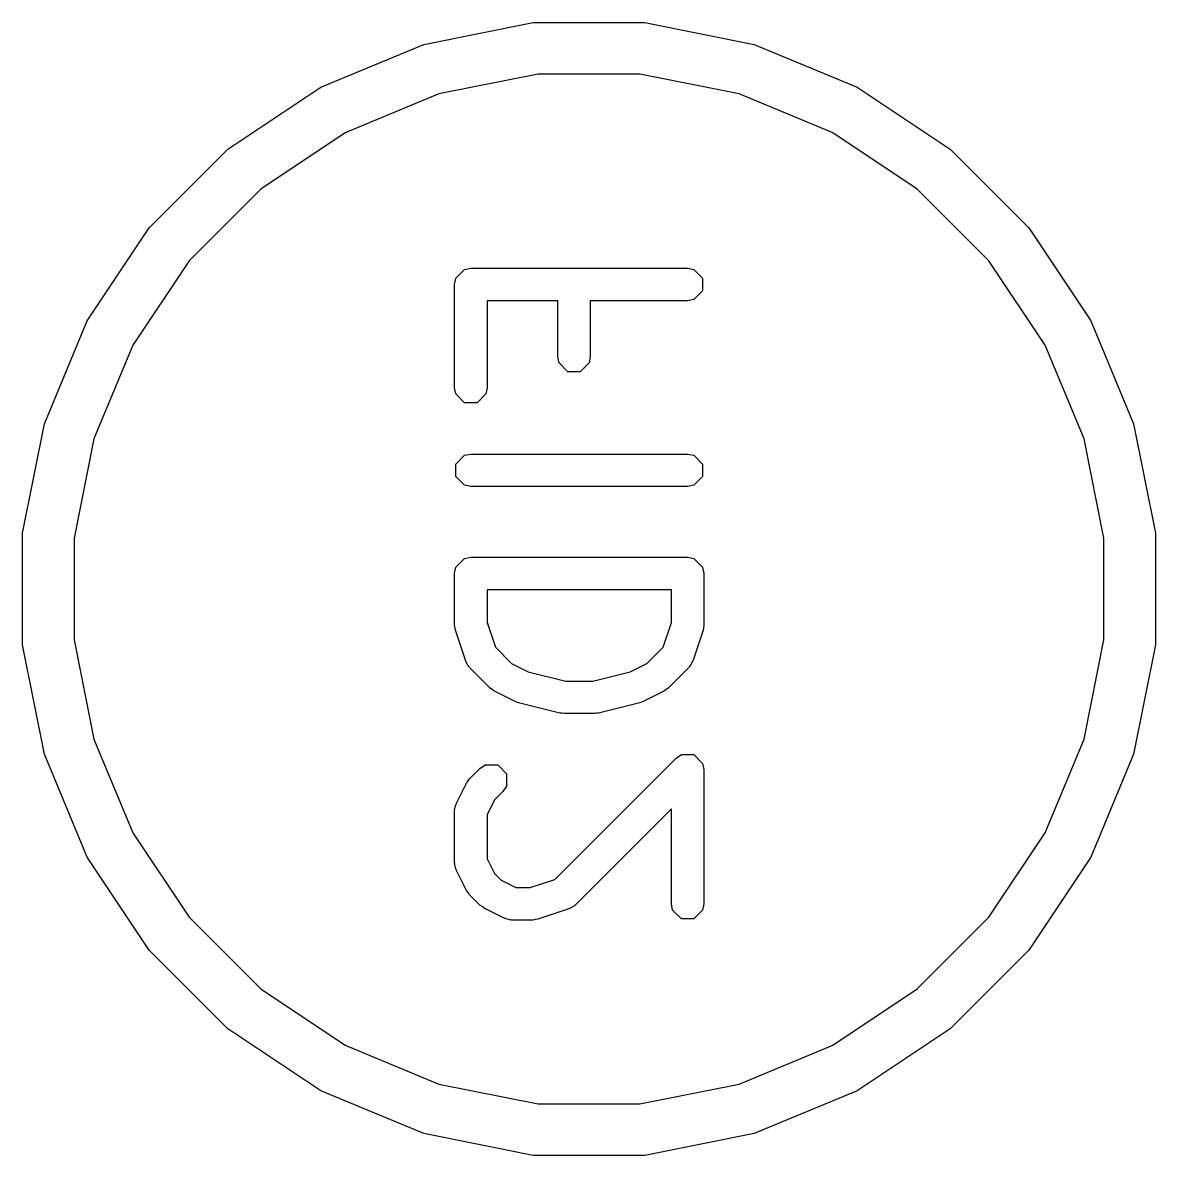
# Model space of a CAD drawing. Extents: x -0.05 to 2.94, y -0.16 to 2.16.
# Drawn here: x 2.8609 to 2.9431, y 0.5839 to 0.6661 of the extents above; entities that cross this region are included whole.
import ezdxf

# ---------------------------------------------------------------- set-up
doc = ezdxf.new("R2010")
doc.units = 0
doc.header["$MEASUREMENT"] = 0
doc.layers.add('BLACK', color=7, linetype='CONTINUOUS')

msp = doc.modelspace()

# ---------------------------------------------------------------- linework, layer by layer
at = {"layer": 'BLACK', "linetype": 'CONTINUOUS'}
for p, q in [((2.89, 0.664559), (2.897948, 0.66614)), ((2.897948, 0.66614), (2.906052, 0.66614)), ((2.906052, 0.66614), (2.914, 0.664559)), ((2.882513, 0.661457), (2.89, 0.664559)), ((2.914, 0.664559), (2.921487, 0.661457)), ((2.898316, 0.662402), (2.89109, 0.660964)), ((2.905684, 0.662402), (2.898316, 0.662402)), ((2.91291, 0.660964), (2.905684, 0.662402)), ((2.875775, 0.656955), (2.882513, 0.661457)), ((2.89109, 0.660964), (2.884284, 0.658145)), ((2.919716, 0.658145), (2.91291, 0.660964)), ((2.921487, 0.661457), (2.928225, 0.656955)), ((2.884284, 0.658145), (2.878158, 0.654052)), ((2.925842, 0.654052), (2.919716, 0.658145)), ((2.870045, 0.651225), (2.875775, 0.656955)), ((2.928225, 0.656955), (2.933955, 0.651225)), ((2.878158, 0.654052), (2.872948, 0.648842)), ((2.931052, 0.648842), (2.925842, 0.654052)), ((2.865543, 0.644487), (2.870045, 0.651225)), ((2.933955, 0.651225), (2.938457, 0.644487)), ((2.872948, 0.648842), (2.868855, 0.642716)), ((2.935145, 0.642716), (2.931052, 0.648842)), ((2.892233, 0.647122), (2.892323, 0.647574)), ((2.892323, 0.647574), (2.892962, 0.648213)), ((2.892962, 0.648213), (2.893414, 0.648303)), ((2.893414, 0.648303), (2.909162, 0.648303)), ((2.909162, 0.648303), (2.909614, 0.648213)), ((2.909614, 0.648213), (2.910254, 0.647574)), ((2.910254, 0.647574), (2.910254, 0.64667)), ((2.892233, 0.639623), (2.892233, 0.647122)), ((2.899732, 0.645941), (2.894596, 0.645941)), ((2.894596, 0.645941), (2.894596, 0.639623)), ((2.899732, 0.641873), (2.899732, 0.645941)), ((2.909162, 0.645941), (2.902095, 0.645941)), ((2.902095, 0.645941), (2.902095, 0.641873)), ((2.909614, 0.646031), (2.909162, 0.645941)), ((2.910254, 0.64667), (2.909614, 0.646031)), ((2.862441, 0.637), (2.865543, 0.644487)), ((2.938457, 0.644487), (2.941559, 0.637)), ((2.868855, 0.642716), (2.866036, 0.63591)), ((2.937964, 0.63591), (2.935145, 0.642716)), ((2.899822, 0.641421), (2.899732, 0.641873)), ((2.902095, 0.641873), (2.902005, 0.641421)), ((2.900461, 0.640782), (2.899822, 0.641421)), ((2.902005, 0.641421), (2.901366, 0.640782)), ((2.901366, 0.640782), (2.900461, 0.640782)), ((2.892323, 0.639171), (2.892233, 0.639623)), ((2.894596, 0.639623), (2.894506, 0.639171)), ((2.892962, 0.638532), (2.892323, 0.639171)), ((2.893866, 0.638532), (2.892962, 0.638532)), ((2.894506, 0.639171), (2.893866, 0.638532)), ((2.86086, 0.629052), (2.862441, 0.637)), ((2.941559, 0.637), (2.94314, 0.629052)), ((2.866036, 0.63591), (2.864598, 0.628684)), ((2.939402, 0.628684), (2.937964, 0.63591)), ((2.892323, 0.634076), (2.892962, 0.634715)), ((2.892962, 0.634715), (2.893414, 0.634805)), ((2.893414, 0.634805), (2.909162, 0.634805)), ((2.909162, 0.634805), (2.909614, 0.634715)), ((2.909614, 0.634715), (2.910254, 0.634076)), ((2.892323, 0.633172), (2.892323, 0.634076)), ((2.910254, 0.634076), (2.910254, 0.633172)), ((2.892962, 0.632533), (2.892323, 0.633172)), ((2.910254, 0.633172), (2.909614, 0.632533)), ((2.893414, 0.632443), (2.892962, 0.632533)), ((2.909162, 0.632443), (2.893414, 0.632443)), ((2.909614, 0.632533), (2.909162, 0.632443)), ((2.86086, 0.628684), (2.86086, 0.629052)), ((2.86086, 0.620948), (2.86086, 0.628684)), ((2.864598, 0.628684), (2.864598, 0.621316)), ((2.939402, 0.621316), (2.939402, 0.628684)), ((2.94314, 0.629052), (2.94314, 0.620948)), ((2.892323, 0.626577), (2.892962, 0.627216)), ((2.892962, 0.627216), (2.893414, 0.627306)), ((2.893414, 0.627306), (2.909162, 0.627306)), ((2.909162, 0.627306), (2.909614, 0.627216)), ((2.909614, 0.627216), (2.910254, 0.626577)), ((2.892233, 0.626125), (2.892323, 0.626577)), ((2.910254, 0.626577), (2.910344, 0.626125)), ((2.892233, 0.622375), (2.892233, 0.626125)), ((2.910344, 0.626125), (2.910344, 0.622375)), ((2.907981, 0.624944), (2.894596, 0.624944)), ((2.894596, 0.624944), (2.894596, 0.622567)), ((2.907981, 0.622567), (2.907981, 0.624944)), ((2.89227, 0.622189), (2.892233, 0.622375)), ((2.892294, 0.622002), (2.89227, 0.622189)), ((2.894596, 0.622567), (2.895197, 0.620764)), ((2.90738, 0.620764), (2.907981, 0.622567)), ((2.910307, 0.62219), (2.910283, 0.622002)), ((2.910344, 0.622375), (2.910307, 0.62219)), ((2.864598, 0.621316), (2.866036, 0.61409)), ((2.893044, 0.619752), (2.892294, 0.622002)), ((2.910283, 0.622002), (2.909533, 0.619752)), ((2.937964, 0.61409), (2.939402, 0.621316)), ((2.862441, 0.613), (2.86086, 0.620948)), ((2.895197, 0.620764), (2.896364, 0.619596)), ((2.906213, 0.619597), (2.90738, 0.620764)), ((2.94314, 0.620948), (2.941559, 0.613)), ((2.893073, 0.619701), (2.893044, 0.619752)), ((2.893073, 0.619674), (2.893073, 0.619701)), ((2.893178, 0.619516), (2.893073, 0.619674)), ((2.896364, 0.619596), (2.897576, 0.61899)), ((2.905001, 0.61899), (2.906213, 0.619597)), ((2.909504, 0.619674), (2.909399, 0.619516)), ((2.909533, 0.619752), (2.909504, 0.619701)), ((2.909504, 0.619701), (2.909504, 0.619674)), ((2.893272, 0.619352), (2.893178, 0.619516)), ((2.893296, 0.61934), (2.893272, 0.619352)), ((2.893329, 0.61929), (2.893296, 0.61934)), ((2.894829, 0.617791), (2.893329, 0.61929)), ((2.897576, 0.61899), (2.900309, 0.618307)), ((2.902268, 0.618307), (2.905001, 0.61899)), ((2.909248, 0.61929), (2.907748, 0.617791)), ((2.909281, 0.61934), (2.909248, 0.61929)), ((2.909305, 0.619352), (2.909281, 0.61934)), ((2.909399, 0.619516), (2.909305, 0.619352)), ((2.900309, 0.618307), (2.902268, 0.618307)), ((2.894986, 0.617686), (2.894829, 0.617791)), ((2.895136, 0.617569), (2.894986, 0.617686)), ((2.896636, 0.616819), (2.895136, 0.617569)), ((2.907441, 0.617569), (2.905941, 0.616819)), ((2.90759, 0.617685), (2.907441, 0.617569)), ((2.907748, 0.617791), (2.90759, 0.617685)), ((2.896761, 0.616785), (2.896636, 0.616819)), ((2.896878, 0.61673), (2.896761, 0.616785)), ((2.899877, 0.61598), (2.896878, 0.61673)), ((2.905699, 0.61673), (2.9027, 0.61598)), ((2.905816, 0.616785), (2.905699, 0.61673)), ((2.905941, 0.616819), (2.905816, 0.616785)), ((2.900022, 0.615973), (2.899877, 0.61598)), ((2.900164, 0.615945), (2.900022, 0.615973)), ((2.902413, 0.615945), (2.900164, 0.615945)), ((2.902555, 0.615973), (2.902413, 0.615945)), ((2.9027, 0.61598), (2.902555, 0.615973)), ((2.866036, 0.61409), (2.868855, 0.607284)), ((2.935145, 0.607284), (2.937964, 0.61409)), ((2.865543, 0.605513), (2.862441, 0.613)), ((2.941559, 0.613), (2.938457, 0.605513)), ((2.894079, 0.611962), (2.894462, 0.612218)), ((2.894462, 0.612218), (2.895366, 0.612218)), ((2.895366, 0.612218), (2.896005, 0.611579)), ((2.899526, 0.60391), (2.908327, 0.612712)), ((2.908327, 0.612712), (2.90871, 0.612968)), ((2.90871, 0.612968), (2.90871, 0.612968)), ((2.90871, 0.612968), (2.908711, 0.612968)), ((2.908711, 0.612968), (2.909614, 0.612968)), ((2.909614, 0.612968), (2.910254, 0.612329)), ((2.909614, 0.612968), (2.909614, 0.612968)), ((2.910254, 0.612329), (2.910344, 0.611877)), ((2.893329, 0.611212), (2.894079, 0.611962)), ((2.896005, 0.611579), (2.896005, 0.610675)), ((2.910344, 0.611877), (2.910344, 0.602128)), ((2.892358, 0.609405), (2.893108, 0.610905)), ((2.893108, 0.610905), (2.893224, 0.611055)), ((2.893224, 0.611055), (2.893329, 0.611212)), ((2.896005, 0.610675), (2.895749, 0.610292)), ((2.895749, 0.610292), (2.895135, 0.609677)), ((2.892233, 0.608877), (2.892245, 0.608935)), ((2.892233, 0.605127), (2.892233, 0.608877)), ((2.892236, 0.608961), (2.892286, 0.609143)), ((2.892245, 0.608935), (2.892236, 0.608961)), ((2.892286, 0.609143), (2.892323, 0.609329)), ((2.892323, 0.609329), (2.892342, 0.609348)), ((2.892342, 0.609348), (2.892358, 0.609405)), ((2.895135, 0.609677), (2.894596, 0.608598)), ((2.907981, 0.609025), (2.900999, 0.602043)), ((2.907981, 0.602128), (2.907981, 0.609025)), ((2.894596, 0.608598), (2.894596, 0.605406)), ((2.868855, 0.607284), (2.872948, 0.601158)), ((2.931052, 0.601158), (2.935145, 0.607284)), ((2.870045, 0.598775), (2.865543, 0.605513)), ((2.892245, 0.605069), (2.892233, 0.605127)), ((2.892236, 0.605044), (2.892245, 0.605069)), ((2.892286, 0.604861), (2.892236, 0.605044)), ((2.892323, 0.604675), (2.892286, 0.604861)), ((2.894596, 0.605406), (2.895135, 0.604327)), ((2.938457, 0.605513), (2.933955, 0.598775)), ((2.892342, 0.604656), (2.892323, 0.604675)), ((2.892358, 0.604599), (2.892342, 0.604656)), ((2.893108, 0.603099), (2.892358, 0.604599)), ((2.895135, 0.604327), (2.895614, 0.603848)), ((2.895614, 0.603848), (2.896693, 0.603309)), ((2.896693, 0.603309), (2.897722, 0.603309)), ((2.897722, 0.603309), (2.899526, 0.60391)), ((2.893224, 0.60295), (2.893108, 0.603099)), ((2.893329, 0.602793), (2.893224, 0.60295)), ((2.894079, 0.602043), (2.893329, 0.602793)), ((2.894236, 0.601937), (2.894079, 0.602043)), ((2.894386, 0.601821), (2.894236, 0.601937)), ((2.895886, 0.601071), (2.894386, 0.601821)), ((2.900537, 0.601757), (2.898287, 0.601007)), ((2.900589, 0.601787), (2.900537, 0.601757)), ((2.900616, 0.601787), (2.900589, 0.601787)), ((2.900773, 0.601892), (2.900616, 0.601787)), ((2.900937, 0.601986), (2.900773, 0.601892)), ((2.90095, 0.60201), (2.900937, 0.601986)), ((2.900999, 0.602043), (2.90095, 0.60201)), ((2.908071, 0.601676), (2.907981, 0.602128)), ((2.90871, 0.601037), (2.908071, 0.601676)), ((2.910254, 0.601676), (2.909614, 0.601037)), ((2.910344, 0.602128), (2.910254, 0.601676)), ((2.872948, 0.601158), (2.878158, 0.595948)), ((2.895943, 0.601056), (2.895886, 0.601071)), ((2.895962, 0.601037), (2.895943, 0.601056)), ((2.896148, 0.601), (2.895962, 0.601037)), ((2.89633, 0.60095), (2.896148, 0.601)), ((2.896356, 0.600958), (2.89633, 0.60095)), ((2.896414, 0.600947), (2.896356, 0.600958)), ((2.897914, 0.600947), (2.896414, 0.600947)), ((2.898099, 0.600984), (2.897914, 0.600947)), ((2.898287, 0.601007), (2.898099, 0.600984)), ((2.909614, 0.601037), (2.90871, 0.601037)), ((2.925842, 0.595948), (2.931052, 0.601158)), ((2.875775, 0.593045), (2.870045, 0.598775)), ((2.933955, 0.598775), (2.928225, 0.593045)), ((2.878158, 0.595948), (2.884284, 0.591855)), ((2.919716, 0.591855), (2.925842, 0.595948)), ((2.882513, 0.588543), (2.875775, 0.593045)), ((2.928225, 0.593045), (2.921487, 0.588543)), ((2.884284, 0.591855), (2.89109, 0.589036)), ((2.91291, 0.589036), (2.919716, 0.591855)), ((2.89, 0.585441), (2.882513, 0.588543)), ((2.89109, 0.589036), (2.898316, 0.587598)), ((2.905684, 0.587598), (2.91291, 0.589036)), ((2.921487, 0.588543), (2.914, 0.585441)), ((2.898316, 0.587598), (2.905684, 0.587598)), ((2.897948, 0.58386), (2.89, 0.585441)), ((2.914, 0.585441), (2.906052, 0.58386)), ((2.906052, 0.58386), (2.897948, 0.58386))]:
    msp.add_line(p, q, dxfattribs=at)

doc.saveas('drawing.dxf')
